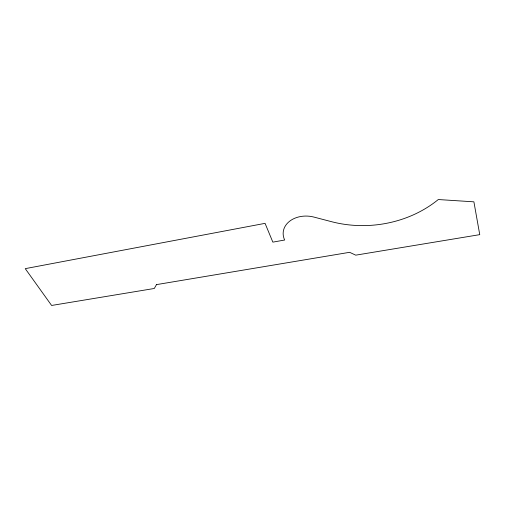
<?xml version="1.0" encoding="UTF-8"?>
<svg xmlns="http://www.w3.org/2000/svg" width="505" height="505" viewBox="0 0 505 505"><rect width="100%" height="100%" fill="white"/><g stroke="black" fill="none" stroke-linecap="round" stroke-linejoin="round"><path stroke-width="0.76" d="M156.487 284.618L154.29 288.481L51.611 305.462L25.25 268.647L265.068 223.349L272.845 242.135L284.668 240.02A24.171 18.388 5.6 0 1 289.58 221.259A24.171 18.388 5.6 0 1 313.965 217.087L331.387 221.651A106.05 88.886 -4.6 0 0 438.29 199.538L473.898 201.83L479.75 234.648L355.747 255.158L349.618 252.317L156.487 284.618"/></g></svg>
